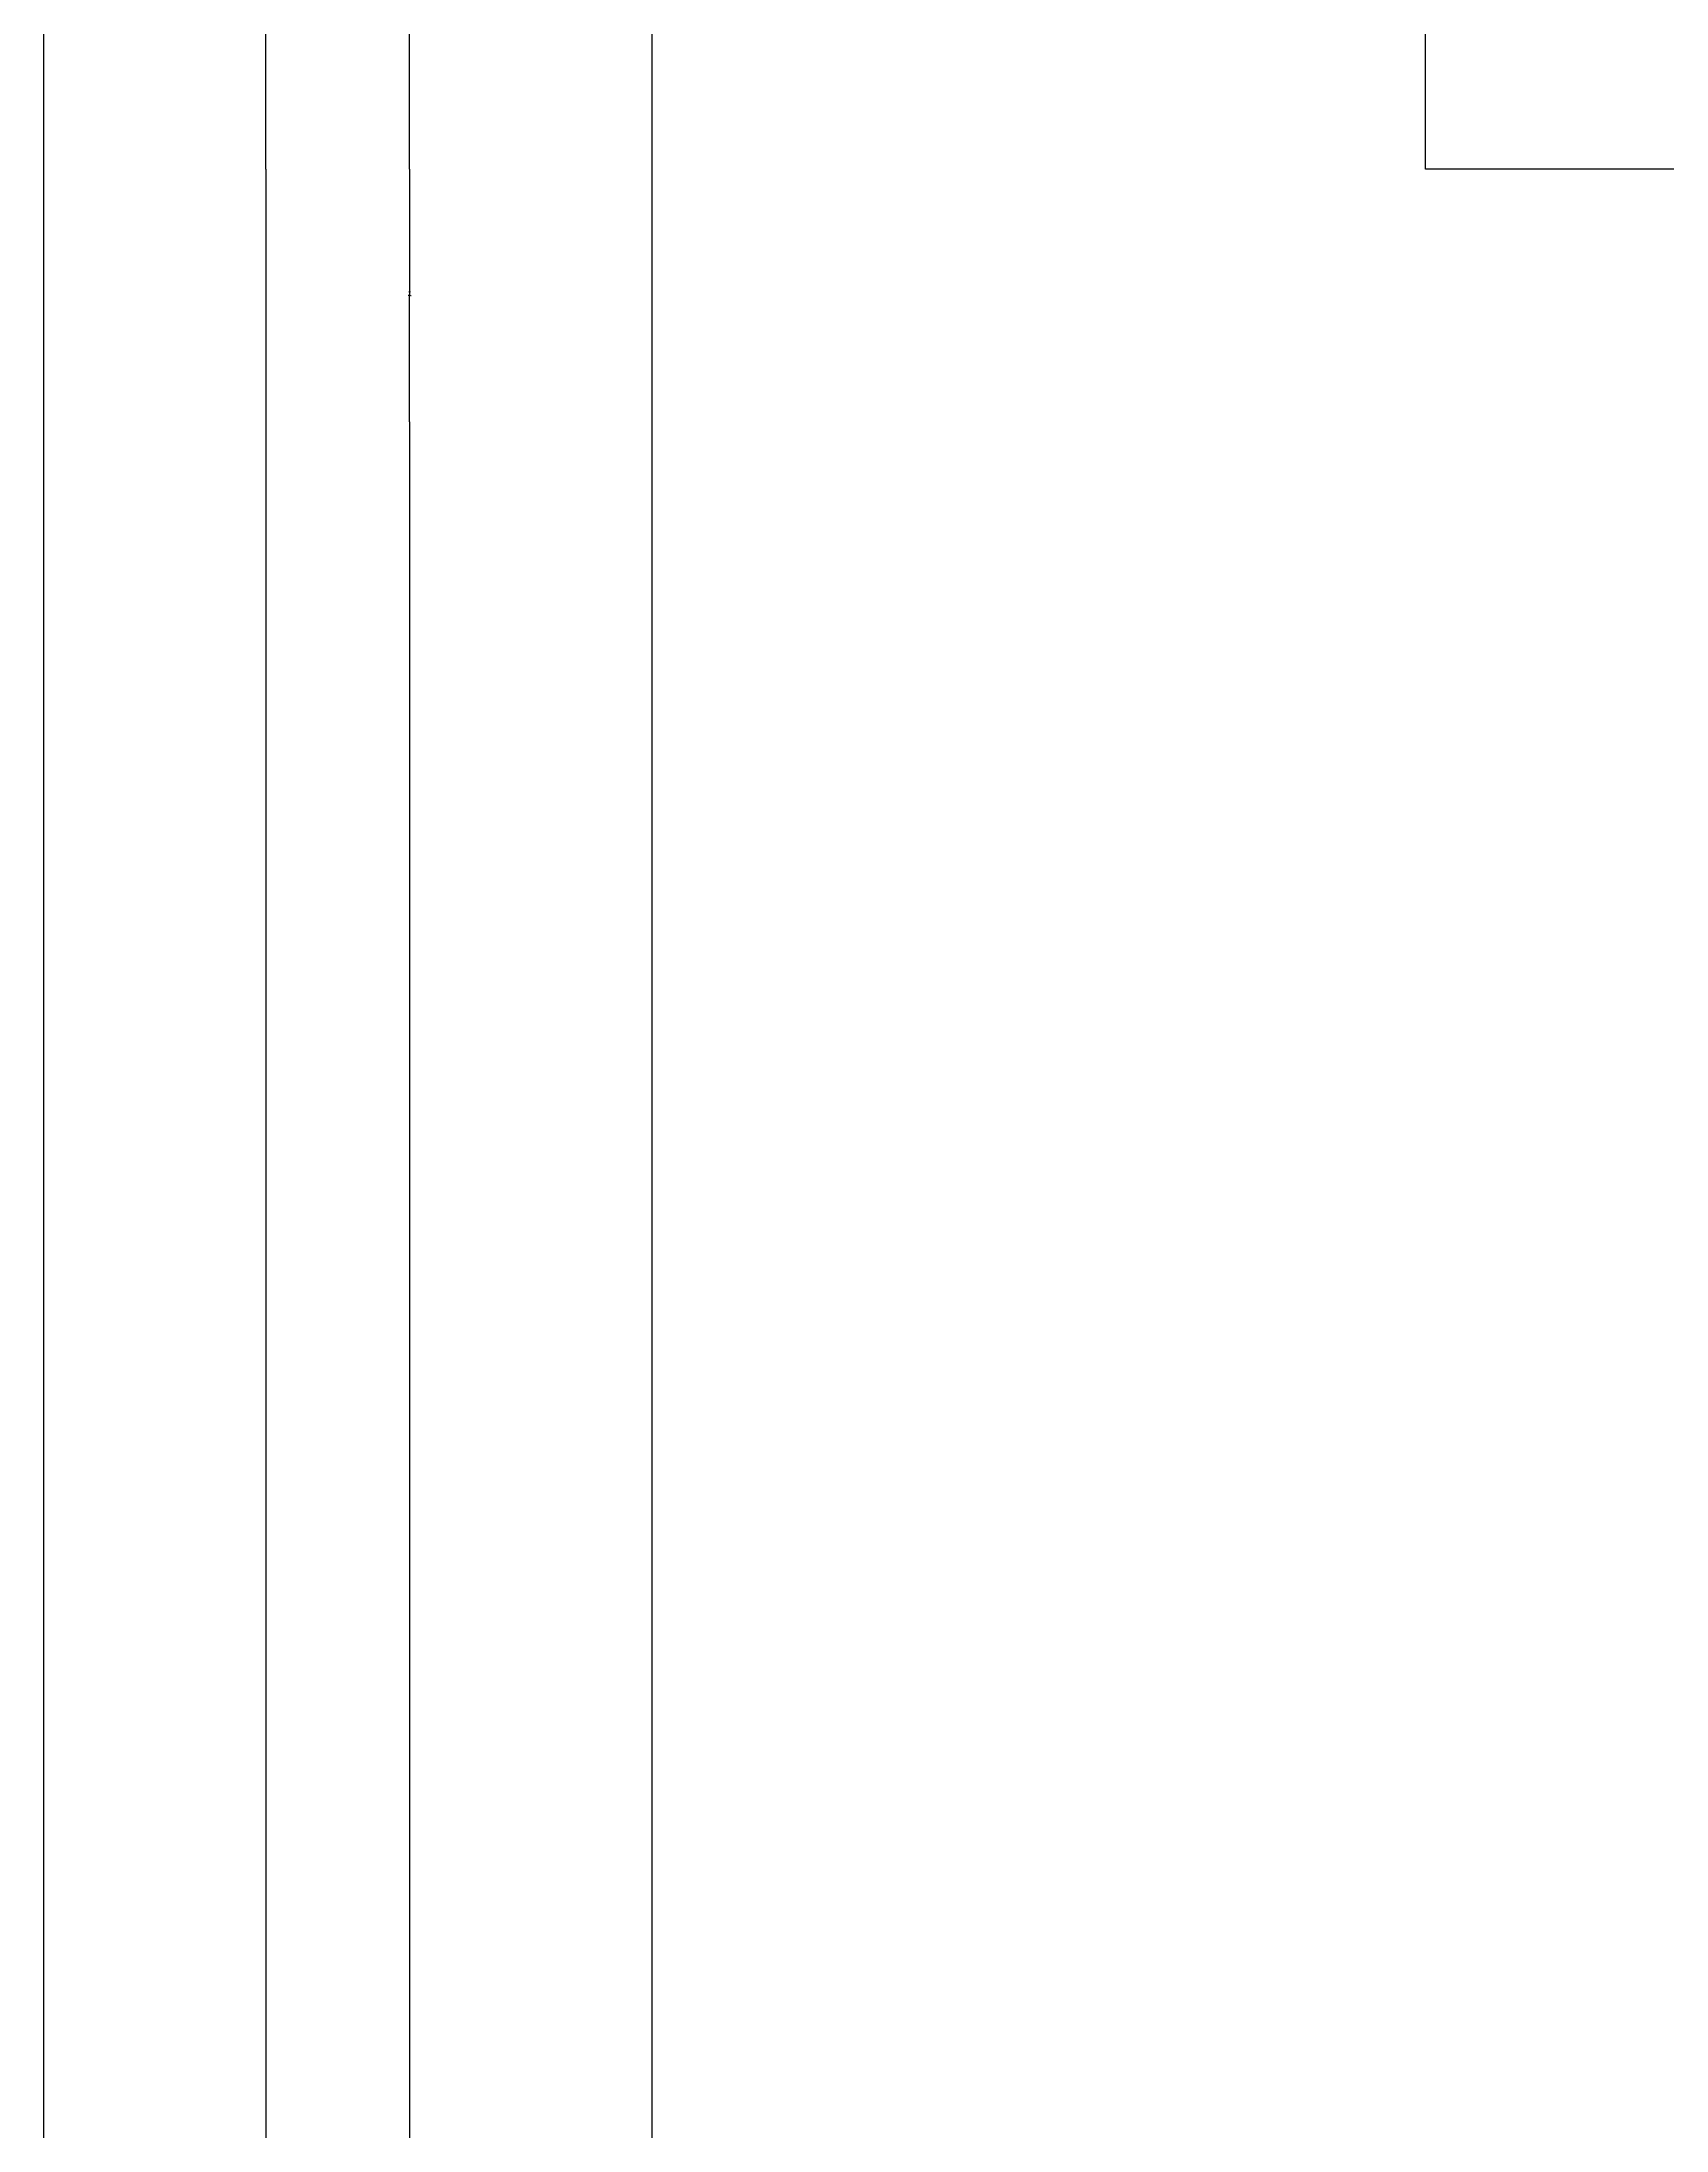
# Model space of a CAD drawing. Header units: metres. Extents: x 38 to 3506, y 780 to 4811.
# Drawn here: x 38 to 553, y 2764 to 3425 of the extents above; entities that cross this region are included whole.
import ezdxf

# ---------------------------------------------------------------- set-up
doc = ezdxf.new("R2010")
doc.units = ezdxf.units.M
for name, color, linetype in [('4', 4, 'Continuous'), ('BH', 3, 'Continuous'), ('DIM', 3, 'Continuous')]:
    doc.layers.add(name, color=color, linetype=linetype)
doc.dimstyles.get("Standard").update_dxf_attribs({"dimtxt": 2.5, "dimasz": 2.5, "dimexe": 1.25, "dimexo": 0.625, "dimtad": 1, "dimcen": 2.5, "dimazin": 3, "dimtfac": 1, "dimtmove": 0, "dimatfit": 3})

# ---------------------------------------------------------------- blocks, each defined once
blk = doc.blocks.new('*D6')
for p, q in [((109.29, 3864.75), (109.29, 3624.75)), ((109.04, 3624.75), (108.79, 3624.75)), ((109.29, 3384.75), (109.29, 3624.75)), ((109.29, 3624.75), (109.29, 3624.75)), ((109.54, 3624.75), (109.79, 3624.75))]:
    blk.add_line(p, q)
at = {"layer": 'Defpoints'}
for p in [(109.29, 3864.75), (109.29, 3624.75), (109.29, 3384.75)]:
    blk.add_point(p, dxfattribs=at)
at = {"layer": 'DIM', "insert": (109.29, 3625.875), "char_height": 1, "attachment_point": 5}
blk.add_mtext('0', dxfattribs=at)
blk = doc.blocks.new('*D7')
for p, q in [((38.89, 4229.52), (38.89, 2757.13)), ((38.64, 2757.13), (38.39, 2757.13)), ((38.89, 1284.75), (38.89, 2757.13)), ((38.89, 2757.13), (38.89, 2757.13)), ((39.14, 2757.13), (39.39, 2757.13))]:
    blk.add_line(p, q)
at = {"layer": 'Defpoints'}
for p in [(38.89, 4229.52), (38.89, 2757.13), (38.89, 1284.75)]:
    blk.add_point(p, dxfattribs=at)
at = {"layer": 'DIM', "insert": (38.89, 2758.255), "char_height": 1, "attachment_point": 5}
blk.add_mtext('0', dxfattribs=at)
blk = doc.blocks.new('*D8')
for p, q in [((109.29, 3384.75), (109.29, 2334.75)), ((109.04, 2334.75), (108.79, 2334.75)), ((109.29, 1284.75), (109.29, 2334.75)), ((109.29, 2334.75), (109.29, 2334.75)), ((109.54, 2334.75), (109.79, 2334.75))]:
    blk.add_line(p, q)
at = {"layer": 'Defpoints'}
for p in [(109.29, 3384.75), (109.29, 2334.75), (109.29, 1284.75)]:
    blk.add_point(p, dxfattribs=at)
at = {"layer": 'DIM', "insert": (109.29, 2335.875), "char_height": 1, "attachment_point": 5}
blk.add_mtext('0', dxfattribs=at)
blk = doc.blocks.new('*D9')
for p, q in [((154.86, 3304.75), (154.86, 2394.75)), ((154.61, 2394.75), (154.36, 2394.75)), ((154.86, 1484.75), (154.86, 2394.75)), ((154.86, 2394.75), (154.86, 2394.75)), ((155.11, 2394.75), (155.36, 2394.75))]:
    blk.add_line(p, q)
at = {"layer": 'Defpoints'}
for p in [(154.86, 3304.75), (154.86, 2394.75), (154.86, 1484.75)]:
    blk.add_point(p, dxfattribs=at)
at = {"layer": 'DIM', "insert": (154.86, 2395.875), "char_height": 1, "attachment_point": 5}
blk.add_mtext('0', dxfattribs=at)
blk = doc.blocks.new('*D16')
for p, q in [((154.86, 3384.75), (154.86, 3344.75)), ((154.61, 3344.75), (154.36, 3344.75)), ((154.86, 3304.75), (154.86, 3344.75)), ((154.86, 3344.75), (154.86, 3344.75)), ((155.11, 3344.75), (155.36, 3344.75))]:
    blk.add_line(p, q)
at = {"layer": 'Defpoints'}
for p in [(154.86, 3384.75), (154.86, 3344.75), (154.86, 3304.75)]:
    blk.add_point(p, dxfattribs=at)
at = {"layer": 'DIM', "insert": (154.86, 3345.875), "char_height": 1, "attachment_point": 5}
blk.add_mtext('0', dxfattribs=at)
blk = doc.blocks.new('*D17')
for p, q in [((154.86, 3484.75), (154.86, 3434.75)), ((154.61, 3434.75), (154.36, 3434.75)), ((154.86, 3384.75), (154.86, 3434.75)), ((154.86, 3434.75), (154.86, 3434.75)), ((155.11, 3434.75), (155.36, 3434.75))]:
    blk.add_line(p, q)
at = {"layer": 'Defpoints'}
for p in [(154.86, 3484.75), (154.86, 3434.75), (154.86, 3384.75)]:
    blk.add_point(p, dxfattribs=at)
at = {"layer": 'DIM', "insert": (154.86, 3435.875), "char_height": 1, "attachment_point": 5}
blk.add_mtext('0', dxfattribs=at)

msp = doc.modelspace()

# ---------------------------------------------------------------- hatches: boundary and pattern name
at = {"layer": 'BH'}
h = msp.add_hatch(dxfattribs=at)
h.set_pattern_fill('AR-BRSTD', scale=30)
h.paths.add_polyline_path([(231.68, 3974.65), (170.16, 3974.65), (170.16, 1284.75), (231.68, 1284.75)])
h.paths.add_polyline_path([(576.48, 3384.75), (476.48, 3384.75), (476.48, 3484.75), (446.48, 3484.75), (446.48, 3864.75), (416.48, 3864.75), (416.48, 3874.75), (426.48, 3874.75), (426.48, 3904.75), (416.48, 3904.75), (416.48, 3914.75), (426.48, 3914.75, 0.31), (376.48, 3954.75), (376.48, 3964.75), (356.48, 3964.75), (356.48, 3993.21), (295.43, 3993.21), (295.43, 3974.65), (231.68, 3974.65), (231.68, 1284.75), (576.48, 1284.75)])
h.paths.add_polyline_path([(1982.8, 3974.65), (1857.54, 3974.65), (1857.54, 3993.21), (1796.48, 3993.21), (1796.48, 3964.75), (1776.48, 3964.75), (1776.48, 3954.75, 0.31), (1726.48, 3914.75), (1736.48, 3914.75), (1736.48, 3904.75), (1726.48, 3904.75), (1726.48, 3874.75), (1736.48, 3874.75), (1736.48, 3864.75), (1706.48, 3864.75), (1706.48, 3484.75), (1676.48, 3484.75), (1676.48, 3384.75), (1576.48, 3384.75), (1576.48, 1284.75), (1982.8, 1284.75)])

# ---------------------------------------------------------------- linework, layer by layer
at = {"layer": '4'}
msp.add_lwpolyline([(576.48, 1284.75), (576.48, 3384.75), (476.48, 3384.75), (476.48, 3484.75), (446.48, 3484.75), (446.48, 3864.75), (416.48, 3864.75), (416.48, 3874.75), (426.48, 3874.75), (426.48, 3904.75), (416.48, 3904.75), (416.48, 3914.75), (426.48, 3914.75, 0.31), (376.48, 3954.75), (376.48, 3964.75), (356.48, 3964.75), (356.48, 4003.97)], format="xyb", dxfattribs=at)
at = {"layer": 'DIM'}
msp.add_lwpolyline([(231.68, 1237.93), (231.68, 4388.15), (159.54, 4388.15)], dxfattribs=at)

# ---------------------------------------------------------------- dimensions: what is measured, and where the dimension line sits
for base, p1, p2, picture, middle in [((38.89, 2757.13), (38.89, 4229.52), (38.89, 1284.75), '*D7', (38.89, 2758.255)), ((109.29, 3624.75), (109.29, 3864.75), (109.29, 3384.75), '*D6', (109.29, 3625.875)), ((154.86, 3434.75), (154.86, 3484.75), (154.86, 3384.75), '*D17', (154.86, 3435.875)), ((109.29, 2334.75), (109.29, 3384.75), (109.29, 1284.75), '*D8', (109.29, 2335.875)), ((154.86, 3344.75), (154.86, 3384.75), (154.86, 3304.75), '*D16', (154.86, 3345.875)), ((154.86, 2394.75), (154.86, 3304.75), (154.86, 1484.75), '*D9', (154.86, 2395.875))]:
    dim = msp.add_linear_dim(base=base, p1=p1, p2=p2, dimstyle='Standard', dxfattribs=at)
    dim.commit()
    dim.dimension.update_dxf_attribs({"geometry": picture, "text_midpoint": middle})

doc.saveas('drawing.dxf')
